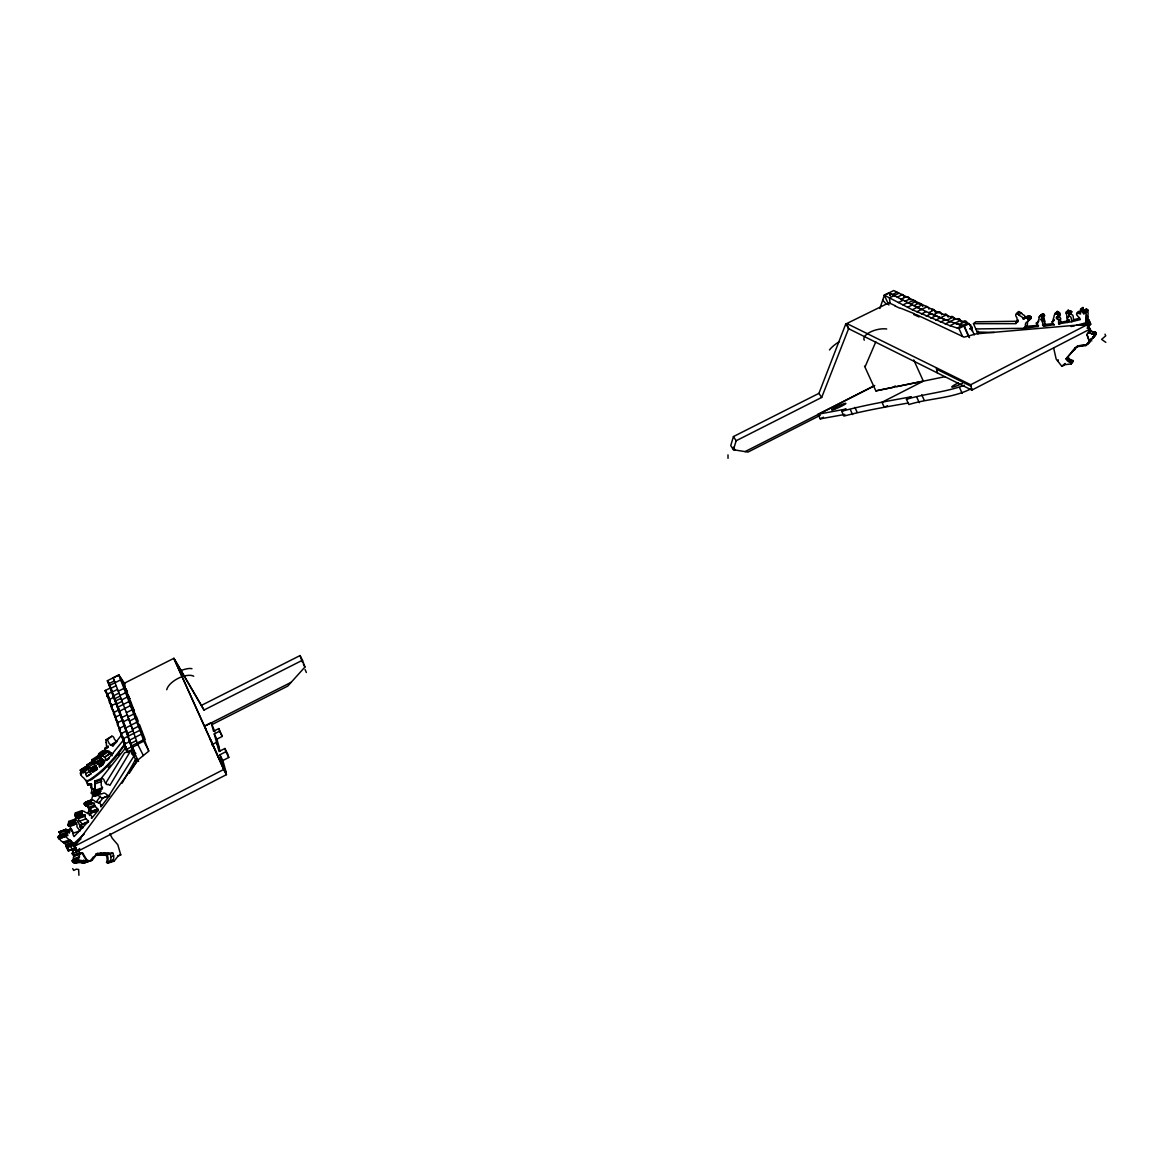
<?xml version="1.0" encoding="UTF-8"?>
<svg xmlns="http://www.w3.org/2000/svg" width="1164" height="1164" viewBox="0 0 1164 1164"><rect width="100%" height="100%" fill="white"/><g stroke="black" fill="none" stroke-linecap="round" stroke-linejoin="round"><path stroke-width="1.5" d="M105.415 783.634L124.461 752.904L130.892 750.445L133.86 756.193L108.98 795.725A5.704 4.511 72.4 0 1 107.423 795.143A6.024 4.772 72.4 0 1 106.215 794.197A4.074 3.245 72.7 0 0 103.858 793.077L102.039 793.746A2.124 1.688 72.4 0 1 100.977 793.732L93.964 795.9L93.266 794.459A2.75 2.197 72.6 0 1 93.586 793.964C113.257 785.758 87.649 796.962 93.804 792.102A4.889 3.914 72.6 0 1 94.793 791.331L102.243 788.712L102.476 787.693A5.631 4.481 72.2 0 0 101.675 786.311A1.513 1.208 72 0 1 101.181 785.074L101.399 778.556L94.91 780.986L94.851 784.449M106.812 693.089L107.67 695.446M73.492 820.373L75.253 819.121A2.197 1.775 74 0 1 76.344 820.169A1.615 1.31 74 0 1 77.508 821.929A3.71 3.012 74.3 0 1 78.57 822.904A2.357 1.906 74.2 0 1 78.992 824.097L79.85 824.97A4.525 3.667 74.6 0 1 81.495 825.727L81.247 826.294A7.697 6.242 73.9 0 1 80.243 826.833L80.316 827.255M91.752 791.433L91.039 793.062L93.615 794.823M117.913 723.921L115.498 718.857M91.083 773.798L86.776 776.49A5.849 3.87 57.3 0 1 85.976 774.802A2.721 1.804 57.3 0 1 85.816 773.885L85.729 773.187A1.542 1.018 57.4 0 1 85.336 771.979M100.701 793.513L99.464 793.004L99.769 792.073A2.764 2.197 72.5 0 1 100.002 791.695L100.177 791.578M107.03 695.941L109.983 701.688M1054.337 324.611L1043.832 326.327L1042.755 325.236A2.561 2.474 9 0 1 1042.74 323.738L1042.769 323.432A3.565 3.448 8.4 0 1 1042.508 322.312L1042.086 320.755A2.779 2.692 8.2 0 1 1040.98 319.707L1042.493 316.783L1040.121 315.808M1042.42 317.874L1044.428 315.997L1044.268 314.469M65.97 830.63L70.902 828.884A2.313 1.877 74.6 0 1 72.008 829.816L72.357 830.572A1.95 1.586 74.6 0 0 72.721 832.042L72.896 833.162A3.448 2.808 74.8 0 0 73.056 834.428A7.391 5.995 74.8 0 0 74.074 836.581L88.493 821.275A2.503 2.008 74 0 1 87.867 820.518A2.444 1.964 74.1 0 0 87.198 820.038A2.037 1.644 73.9 0 1 86.573 819.281L86.005 818.859A1.819 1.47 73.8 0 1 85.394 818.117A3.521 2.837 73.8 0 1 85.321 816.022L84.536 814.669L83.692 815.178A4.831 3.899 73.8 0 1 84.23 816.022L77.682 818.365A1.746 1.411 73.7 0 1 76.62 817.841A2.212 1.79 73.7 0 1 76.286 817.39A3.07 2.488 73.5 0 1 75.645 817.274C73.245 814.422 83.095 815.891 81.655 812.661A1.731 1.397 73.5 0 1 81.931 811.846A2.43 1.964 73.4 0 1 81.8 810.799L82.95 811.104A4.947 3.987 73.1 0 0 83.91 811.279A1.935 1.557 73.5 0 1 84.725 811.905L90.195 814.64A3.943 3.172 73.5 0 0 90.356 814.058L91.781 816.575L91.418 818.35M95.172 788.712A5.602 4.496 72.3 0 1 95.972 790.094L95.739 791.113M1043.613 326.24L1045.621 324.334L1044.763 323.316A2.561 2.474 8.2 0 1 1044.763 321.831M79.501 854.26L77.231 854.085L75.936 852.383L76.257 848.178L68.24 850.826L65.795 846.199L72.401 843.915L73.026 842.707L69.738 839.826A11.378 9.254 74.5 0 1 67.788 838.647A2.648 2.168 75 0 1 66.624 837.076L66.057 835.577L65.359 836.334A1.79 1.47 74.9 0 1 64.966 835.577L65.606 833.366L67.818 835.621L66.494 831.329M65.766 836.421L58.767 838.633A1.79 1.47 75 0 1 58.375 837.891L59.015 835.679L65.606 833.366M101.966 755.582L102.156 755.843A4.22 2.823 57.5 0 1 102.752 756.076L103.771 756.731A4.801 3.216 57.4 0 1 104.513 757.444L110.551 752.977L112.093 755.756M1057.421 316.564L1057.392 316.972A4.321 4.161 4.4 0 0 1057.654 317.816A1.571 1.513 5.4 0 0 1058.003 316.695A1.979 1.906 5.5 0 0 1057.872 316.215A2.75 2.663 5.1 0 0 1058.236 315.633C1056.737 313.582 1062.819 310.759 1056.883 314.105A1.542 1.499 5.2 0 0 1056.068 313.931A2.168 2.095 5.4 0 0 1055.355 313.305L1054.788 314.382A4.409 4.278 5.6 0 1 1054.249 315.24A1.731 1.673 5.3 0 0 1054.148 316.201L1052.431 321.948A3.521 3.405 6.3 0 1 1051.863 321.788L1054.148 324.974M110.958 688.026L108.936 684.112L112.093 692.464M1021.556 313.218L1018.835 311.559L1016.71 313.407A2.022 1.964 14.2 0 0 1015.837 314.425A2.59 2.517 14 0 0 1016.492 316.986A2.066 2.022 15.5 0 1 1017.001 318.354A2.764 2.692 14.2 0 0 1017.292 319.94A2.75 2.677 16 0 1 1017.409 320.857L1015.925 323.665L973.468 323.665L978.022 333.923M99.1 764.646L98.343 763.657A3.172 2.11 57.5 0 1 98.227 764.05L97.689 764.079M101.981 755.756L107.714 752.206L106.099 750.62M98.387 755L105.386 750.3L105.08 749.441A2.27 1.528 57.6 0 1 105.313 749.136L108.223 747.375M104.207 760.063L104.076 760.092A3.157 2.11 57.5 0 1 103.96 760.485L102.752 760.63M1020.843 313.218L1018.776 315.051L1022.501 317.35A5.034 4.889 11.7 0 0 1023.025 318.761L1024.815 318.398A4.394 4.263 12.8 0 1 1026.11 317.99L1029.689 315.866L1027.856 318.718A2.474 2.401 12.3 0 1 1028.321 318.703L1031.057 316.666L1030.824 318.601A1.892 1.833 11.5 0 1 1030.067 319.474L1028.278 320.638A3.623 3.521 11.9 0 0 1027.477 323.083A5.369 5.209 14.2 0 1 1027.346 324.523A5.078 4.932 14.2 0 1 1026.677 326.065L1023.811 328.321L975.81 328.946M60.15 836.319L60.004 833.933M91.723 818.307L98.023 810.61L97.689 808.907A2.866 2.299 73.5 0 0 96.51 807.801L96.263 807.598A3.987 3.201 73.4 0 0 95.492 806.565L94.473 805.081A3.114 2.503 73.1 0 0 94.197 803.378C89.89 804.571 89.803 796.336 95.71 801.851A5.194 4.161 73.3 0 1 96.496 801.981L97.776 802.549A5.907 4.729 73.3 0 1 98.736 803.306L99.173 801.923L101.05 805.299A3.943 3.143 73.1 0 1 100.89 806.114L100.948 806.899L109.634 795.318L102.476 798.097A5.675 4.525 72.4 0 1 100.904 797.515A6.009 4.787 72.4 0 1 99.711 796.569A4.059 3.245 72.8 0 0 97.354 795.463L95.535 796.118A2.11 1.688 72.4 0 1 94.459 796.103L94.095 795.885M106.491 743.68L106.084 742.501M75.02 820.766L68.443 823.05L68.691 822.09L75.325 819.718L74.496 822.992L76.198 823.21A2.284 1.848 74.2 0 1 76.999 825.421A2.052 1.659 74.4 0 0 76.969 826.702A6.46 5.223 74.2 0 0 78.235 828.535L80.185 830.776L73.608 833.075L71.673 830.849M1059.502 324.087L1061.437 322.181L1069.338 320.624L1067.417 322.53L1067.926 321.613A2.779 2.677 4.3 0 0 1068.945 320.1L1068.668 319.853A6.882 6.635 3.4 0 1 1067.563 320.391L1066.951 320.318A4.045 3.885 3.7 0 1 1067.519 318.63L1067.461 317.51A2.11 2.022 3.2 0 1 1066.85 316.579A3.317 3.186 3 0 1 1066.835 315.255L1066.268 313.553A1.964 1.892 2.6 0 1 1066.268 312.083L1069.745 313.363L1068.727 314.833A2.037 1.964 2.7 0 0 1069.847 316.55A1.833 1.761 3.5 0 1 1070.851 317.146A5.776 5.558 4.3 0 1 1071.36 319.052L1071.709 321.701L1058.687 323.81A2.226 2.153 6.7 0 0 1058.542 322.923A2.183 2.11 5.8 0 1 1058.658 322.152A1.819 1.761 6.3 0 0 1058.498 321.279L1060.535 318.718A1.615 1.557 5.3 0 0 1060.389 317.859A3.128 3.026 5.7 0 0 1058.847 316.797L1058.251 316.07M84.419 804.426L91.345 802.563M81.131 771.528L80.825 770.844A2.212 1.47 57.5 0 1 80.345 770.292L80.985 770.19M969.859 328.699L972.129 328.044A4.278 2.008 63 0 1 971.285 329.427M81.014 771.179L86.573 767.28A2.212 1.47 57.5 0 1 86.107 766.727L87.955 767.542A1.804 1.193 57.4 0 1 88.624 769.244A1.63 1.077 57.4 0 0 88.639 770.146A5.151 3.419 57.4 0 0 89.628 771.659L91.127 773.594L86.776 776.49M1028.51 318.732L1028.743 320.493A1.892 1.848 12.4 0 1 1028.001 321.366L1026.197 322.53A3.638 3.536 12.7 0 0 1025.397 324.974A5.398 5.238 15.1 0 1 1025.266 326.429A5.093 4.947 15 0 1 1024.596 327.986M1044.806 321.671L1044.777 321.526A3.55 3.434 7.6 0 1 1044.53 320.406L1044.108 318.863A2.764 2.677 7.5 0 1 1043.002 317.816L1040.849 319.489M84.288 804.266L84.288 803.175M95.317 786.195L94.866 784.842M87.693 769.36L83.313 772.983A1.615 1.062 57.4 0 0 82.79 772.27L82.6 772.023A2.153 1.426 57.4 0 0 81.96 771.237A4.19 2.764 57.4 0 0 81.189 770.583L81.16 770.495M114.348 712.426L114.363 712.397A17.3 1.193 63.2 0 1 114.509 712.179M96.685 768.997L92.392 771.688L97.049 768.487A2.008 1.339 57.4 0 1 96.612 767.804A1.95 1.295 57.3 0 0 96.103 767.338A1.644 1.091 57.4 0 1 95.652 766.77L95.172 766.29A1.455 0.975 57.4 0 1 94.691 765.636A2.823 1.877 57.4 0 1 94.59 764.137L93.338 763.249A3.856 2.561 57.5 0 1 93.76 763.948L92.945 763.38A1.775 1.179 57.5 0 1 92.684 762.987A2.474 1.644 57.5 0 1 92.203 762.784L91.854 760.659A1.95 1.295 57.5 0 1 91.796 759.772L97.63 756.047L98.416 756.658A3.958 2.648 57.6 0 0 99.144 756.949A1.542 1.033 57.5 0 1 99.769 757.546L103.247 760.208M109.489 688.39L105.153 690.558L107.612 695.315L105.197 690.47L106.506 692.478M124.155 739.184L112.37 753.763A4.714 3.172 57.5 0 1 111.133 753.05A4.991 3.361 57.5 0 1 110.158 752.133A3.346 2.241 57.5 0 0 108.296 750.896L106.884 751.056A1.746 1.164 57.6 0 1 106.04 750.853C102.126 748.074 92.363 760.354 104.251 750.474M97.558 756.12L97.543 756.236A1.95 1.295 57.5 0 0 97.674 757.007L97.572 757.167M1043.322 313.814L1039.467 316.637L1038.812 319.431M80.84 774.686L81.364 775.413A2.081 1.368 57.4 0 0 82.251 776.723A8.977 5.936 57.4 0 0 83.706 777.901L85.67 780.317L88.042 780.651C103.32 771.397 115.09 757.458 125.334 743.039M65.941 829.205L65.533 829.961A2.823 2.299 74.4 0 0 66.159 830.601L59.582 832.929A2.808 2.299 74.5 0 1 58.957 832.289L65.941 829.205L66.683 830.092A5.354 4.365 74.9 0 1 67.716 830.747A2.75 2.241 74.7 0 1 68.56 831.663L68.807 831.925A2.052 1.673 74.8 0 1 69.433 832.682L68.763 832.915M94.691 766.479L90.734 769.462A3.594 2.386 57.3 0 1 91.971 770.306L91.796 770.655A6.126 4.074 57.5 0 1 91.068 770.844L91.127 771.15A2.488 1.644 57.4 0 0 92.392 771.688M91.258 800.599L84.666 803.044L91.112 800.032M91.185 812.108L89.453 815.557M76.198 813.272L75.253 813.156A2.415 1.964 73.5 0 0 75.384 814.203A1.717 1.397 73.6 0 0 75.107 815.018L75.267 816.226M1072.189 351.426L1076.875 346.697L1085.852 345.577L1089.359 341.256A4.336 4.132 4.3 0 0 1091.352 339.204A1.833 1.746 4 0 1 1092.37 338.375L1095.906 334.519L1095.891 332.526L1094.771 332.06A1.47 1.397 2.5 0 1 1093.127 332.089A2.415 2.299 3.2 0 0 1090.639 331.303L1089.664 331.434M1092.807 338.157L1094.946 335.014M1093.316 336.803L1094.451 335.188L1093.141 333.835A1.47 1.411 2.9 0 1 1091.483 333.864A2.43 2.313 3.7 0 0 1088.995 333.064M1073.615 350.073C1067.694 356.635 1080.323 343.875 1073.848 349.302M1074.75 349.506L1074.75 348.56M104.12 751.391L105.022 750.154M1069.425 314.862L1071.826 311.836L1070.036 310.686L1067.621 312.621L1068.232 311.603A1.95 1.877 2 0 1 1068.188 310.221L1066.748 312.389M1087.06 321.802L1088.893 326.007L1090.726 324.072L1088.893 319.882L1087.06 321.802L1085.721 321.715L1085.794 317.685A10.17 9.778 1.9 0 0 1086.245 315.56M1085.721 321.715L1087.962 319.183L1087.642 315.779A10.127 9.734 1.2 0 0 1088.093 313.669A2.357 2.27 0.4 0 0 1087.7 311.981L1087.322 310.919M69.433 832.682L70.102 830.063A2.895 2.357 74.7 0 1 70.669 829.641L70.902 828.884M1081.676 311.094L1083.931 314.12L1083.757 311.254L1085.605 309.377L1087.714 309.93A1.601 1.528 -0.2 0 1 1088.005 310.613L1085.139 312.592L1085.852 313.873A2.372 2.27 0.9 0 1 1086.245 315.56M1085.954 312.854L1088.005 310.613M1026.677 326.065L1023.811 328.321L1038.346 326.473A3.521 3.405 10 0 1 1037.706 326.24L1036.309 323.126L1038.841 321.162M1057.349 316.753L1056.374 317.51L1056.883 318.689A3.143 3.041 6.4 0 1 1058.44 319.765A1.63 1.571 6 0 1 1058.585 320.624M89.977 810.159A2.852 2.299 73.6 0 1 91.156 811.25L97.791 809.577M59.379 838.269L60.048 839.375A2.648 2.168 75.1 0 0 61.197 840.946A11.349 9.268 74.6 0 0 63.147 842.125L66.406 845.02L73.026 842.707M1080.367 309.508L1083.087 307.689A2.503 2.415 0 0 1 1083.146 308.489L1081.283 310.366A2.517 2.415 0.6 0 0 1081.225 309.551L1080.527 310.526A4.787 4.583 0.2 0 0 1080.308 311.676A2.459 2.357 0.5 0 0 1080.425 312.796L1080.454 313.131A1.833 1.761 0.8 0 0 1080.599 313.989L1078.228 313.276A2.59 2.488 1.7 0 0 1077.442 313.509L1076.787 313.392A2.066 1.979 1.4 0 0 1076.656 314.673L1076.976 315.313A1.746 1.673 2.3 0 1 1077.835 316.317L1078.577 317.001A3.085 2.968 2.7 0 1 1079.421 317.743A6.606 6.344 3.4 0 1 1080.338 319.591L1071.709 321.701L1073.615 319.794L1078.722 318.412M68.487 823.152C65.708 827.779 74.874 825.843 76.198 823.21M98.998 753.85L100.424 754.156L106.244 750.649M89.366 808.296L87.984 813.534L91.112 809.169M91.665 799.595L95.332 785.656M85.132 802.476L87.009 802.433M1077.064 346.494L1077.777 346.232M112.879 753.574L106.302 760.456L104.833 756.6M106.084 742.312L106.04 739.737L111.802 736.23A1.862 1.266 57.8 0 1 112.777 736.448A2.386 1.615 57.8 0 1 114.159 738.529A1.921 1.295 57.7 0 0 114.843 739.722A2.546 1.717 57.7 0 1 115.745 740.944A2.546 1.717 57.7 0 0 116.284 741.614L116.982 741.73M83.706 860.443L83.633 862.844M109.867 833.7L112.239 838.269L117.811 844.758L120.765 854.885L118.161 855.976L114.13 861.127L113.126 860.08A6.766 5.398 76.4 0 0 113.679 856.02L113.606 855.656A7.988 6.373 76.4 0 0 113.33 854.551L112.763 853.037L97.572 853.401L92.116 860.254L90.181 860.953L86.878 860.094L82.731 852.994L80.04 853.139L78.745 851.422L79.603 848.512M76.126 855.234L73.434 855.38L72.139 853.663L72.997 850.768L71.411 849.327L76.257 848.178M94.43 789.003L91.621 789.09L90.734 784.812L87.693 784.914L86.165 780.549L87.911 783.896L91.563 784.289L91.869 788.275M727.995 454.862L728.024 458.325M895.436 305.797L888.903 302.815L845.719 324.058L818.918 393.359L733.436 436.573L730.745 445.594L733.422 449.741L747.972 452.083L820.213 415.33M733.422 449.741L736.157 440.749L821.682 397.448L848.716 328.379L845.719 324.058M81.873 813.898L82.193 814.916A3.07 2.488 73.4 0 0 82.848 815.047A2.212 1.79 73.6 0 0 83.168 815.498A1.761 1.411 73.6 0 0 84.23 816.037M879.882 308.46L884.407 295.161L893.734 290.534L938.228 312.389L969.234 323.65L974.283 334.854M118.117 722.975L117.506 722.437L118.146 724.183M85.83 773.725L90.137 771.048M110.565 753.05L110.274 753.821A4.787 3.201 57.5 0 0 109.503 753.166L108.485 752.526A4.205 2.823 57.5 0 0 107.888 752.293L107.714 752.206M109.751 699.899L107.103 695.868M1060.535 318.718L1060.491 319.46A1.819 1.746 5.6 0 1 1060.608 320.245A2.183 2.095 5.1 0 0 1060.506 321.017A2.226 2.139 6 0 1 1060.637 321.89L1058.687 323.81M1023.971 319.082L1026.779 316.55A4.38 4.234 12 0 1 1028.19 316.113L1029.427 315.88M1040.732 315.779L1039.467 316.637M865.201 366.544L875.808 341.823M1066.268 313.553L1068.232 311.603M65.795 846.199L66.406 845.02L67.134 846.155M1087.714 344.34L1091.148 339.277L1089.359 341.256L1086.812 334.49L1090.61 330.416L1090.202 328.568L1087.423 327.855M1090.13 340.397L1086.623 344.719L1079.421 345.592M1090.915 339.539L1089.286 342.623L1091.148 339.277M130.892 750.445L109.896 785.38L108.383 784.391M95.273 786.34L94.691 787.49A1.513 1.208 72.1 0 0 95.186 788.697M1038.594 319.634L1038.725 320.187A4.641 4.496 9.3 0 0 1038.273 320.886L1037.808 322.21A5.282 5.107 9.2 0 0 1037.721 323.345L1036.338 323.025M133.86 756.193L135.548 759.554L122.089 783.183M86.689 781.553L91.898 779.4L102.519 771.15L115.032 758.113L124.344 745.513L125.101 746.502M134.806 761.314L136.581 758.317M1028.831 320.085L1030.897 318.194M106.404 743.869L106.433 745.527A4.612 3.099 57.7 0 1 107.088 746.691L106.244 747.332A4.045 2.706 57.6 0 0 105.444 747.797L105.313 749.136M1074.896 349.389L1075.463 347.556M129.277 773.274L136.668 761.605L135.548 759.554M92.858 793.164L100.308 789.716A4.903 3.899 72.5 0 1 101.297 788.93L102.243 788.712M74.001 862.917L83.793 860.545A2.052 1.659 76.8 0 0 82.6 860.807L80.854 860.458L74.001 862.917L72.401 861.447L72.314 860.574L78.555 858.144A1.644 1.339 76.4 0 0 79.428 856.748A2.706 2.197 76.3 0 1 80.054 854.041L82.062 853.212L86.296 860.283M72.314 860.574L72.605 860.138A1.644 1.339 76.5 0 0 73.478 858.756A2.706 2.197 76.5 0 1 74.118 856.049L80.665 853.285M1044.37 316.506L1042.347 318.398L1044.428 315.997M84.303 803.087L92.509 799.872M96.35 801.909L100.526 796.103M77.682 818.365A4.816 3.899 73.9 0 0 77.144 817.535L77.362 816.983M201.663 705.268L300.036 655.579L302.465 660.235L204.02 710.04L173.887 658.315L123.195 683.806L148.745 751.173L138.269 759.685L74.583 846.228L77.639 851.35L79.458 848.862M99.537 802.563L103.13 797.689M971.751 327.142L971.504 327.753A2.808 1.324 63 0 1 971.431 328.088M90.254 860.865L93.527 856.762M120.736 735.924L112.908 746.255L111.497 745.178L115.745 742.516M100.715 778.963L126.076 747.332M80.185 826.425L81.756 824.49L88.319 822.162M1053.682 348.167L1056.155 359.036L1061.844 366.34L1064.493 364.739L1071.258 363.925L1071.156 362.586A6.053 5.776 9.2 0 1 1067.679 361.087L1067.446 360.855A7.159 6.824 8.9 0 1 1066.791 360.098L1066.035 358.89L1073.921 349.913M1066.035 358.89L1073.281 350.248M1085.605 309.377L1085.474 310.468M1030.678 316.753L1030.387 316.826A2.459 2.386 11.5 0 0 1029.776 316.855L1027.492 318.921M118.408 755.64L120.096 753.763M302.465 660.235L304.924 667.045L287.755 686.091L211.819 724.677M1071.258 363.925L1073.048 360.52A6.024 5.747 8.6 0 1 1069.571 359.021L1069.352 358.774A7.13 6.795 8.4 0 1 1068.697 358.032L1067.941 356.839M1071.156 362.586L1073.048 360.52M1094.451 335.188L1096.081 333.399M1087.001 334.286L1089.271 341.183L1091.09 339.306M1091.366 339.219L1092.996 337.415A1.819 1.731 3.5 0 1 1094 336.585L1094.436 336.367M1093.156 337.211L1095.353 334.796M1085.852 345.577L1089.548 342.332M1092.37 338.389L1094 336.6M1094.291 336.294L1095.906 334.519M1093.069 337.836L1094.684 336.047M1094.262 334.301L1095.891 332.526M1093.141 333.835L1094.771 332.06M1093.68 333.806L1095.295 332.031M1093.884 333.981L1095.513 332.206M93.731 761.882L87.984 765.432L88.901 766.887A2.939 1.95 57.4 0 1 89.715 767.76A1.877 1.237 57.4 0 1 90.064 768.691L95.914 765.33M1091.497 333.864L1093.127 332.089M1061.844 366.34L1065.176 363.459L1063.27 365.54M1074.954 348.298L1077.588 346.101M1090.61 330.416L1088.02 333.195L1090.653 331.347M1090.202 328.568L1088.369 330.518L1088.776 332.38M1057.509 360.782L1058.338 359.894M92.567 789.308L92.174 789.73A2.124 1.411 56.9 0 0 91.767 791.433M1088.456 321.715L1089.504 321.293L1086.725 323.898L1080.614 325.396M1086.128 321.089L1087.962 319.183M1085.983 318.5L1087.831 316.593M1085.794 319.518L1087.642 317.597M1085.794 317.685L1087.642 315.779M95.215 783.852L101.093 781.626M1086.158 312.49A1.601 1.542 0.4 0 0 1085.867 311.807L1087.452 309.784M1085.867 311.807L1087.714 309.93M1085.299 312.65L1087.147 310.759M1085.154 312.985L1087.001 311.094M1086.667 309.057L1083.757 311.254M1086.696 309.144L1084.848 311.006L1085.605 311.661M1085.546 311.443L1087.394 309.566M103.8 763.337L99.449 766.087L104.134 762.595L103.843 761.314A2.328 1.557 57.4 0 0 102.898 760.296M1082.651 312.214L1085.314 310.599M1081.996 311.748L1083.669 309.435M1080.963 309.304L1082.826 307.442M1081.167 309.435L1083.044 307.572M1080.527 310.526L1082.404 308.664A4.758 4.569 -0.4 0 0 1082.273 309.115M1057.654 317.816L1059.604 315.924A4.292 4.147 3.7 0 1 1059.342 315.08L1057.392 316.972M1067.315 321.861L1069.149 320.056M1076.715 313.334L1078.591 311.443A2.052 1.979 0.8 0 0 1078.475 312.563M1076.962 347.09L1077.617 346.363L1076.336 347.178M1067.243 317.961L1068.101 317.059M1067.199 318.179L1068.101 317.219M1069.309 314.295L1071.826 311.836M1071.287 313.087L1069.294 314.993M84.346 833.817L72.75 844.584M1069.221 313.029L1071.142 311.152M1066.268 312.083L1068.29 310.162M1052.431 321.948L1054.409 320.042M1056.33 318.238L1058.294 316.346M1056.883 318.689L1058.847 316.797M1057.872 316.215L1059.837 314.324A2.735 2.648 4.3 0 0 1060.186 313.742L1059.647 312.941M1043.832 326.327L1045.839 324.407L1052.678 323.679M1056.883 314.105L1059.007 312.505M900.558 295.059L902.246 294.507M1042.828 325.367L1044.85 323.461M1043.308 325.644L1045.214 323.723M1056.068 313.931L1058.032 312.054A1.542 1.484 4.4 0 1 1058.833 312.228M1055.21 313.247L1057.319 311.443A2.168 2.095 4.7 0 1 1058.032 312.054M1042.537 322.093L1044.544 320.187M123.748 739.577L123.457 738.485M1044.108 318.863L1042.086 320.755L1044.166 318.951M1042.464 317.205L1044.486 315.328M1042.333 317.496L1044.486 315.488M1042.333 317.728L1044.341 315.851M80.942 838.88L74.263 845.166L66.624 847.756M1042.231 316.521L1044.341 314.687M1042.42 316.957L1044.37 315.124M1039.292 317.205L1041.314 315.328L1040.907 315.968M1041.053 315.75L1043.09 313.887M1040.994 315.953L1042.929 314.091M1041.78 316.157L1044.224 314.367M1039.772 316.302L1041.765 314.324M1039.277 316.957L1041.46 315.022M1027.652 318.791L1030.853 316.666M1028.991 318.543L1031.057 316.666M1029.165 318.645L1031.246 316.768M1029.252 318.921L1031.319 317.045M1027.768 318.136L1029.834 316.041M1026.11 317.99L1028.19 316.113M1027.215 317.627L1029.296 315.764M1027.346 317.757L1029.689 315.866M1023.025 318.761L1025.106 316.884A5.005 4.86 10.8 0 1 1024.596 315.56L1022.705 314.484M1015.575 323.126L1018.049 321.773M1040.383 315.866L1042.26 314.193M1016.245 321.948L1018.369 320.071M1016.71 313.407L1018.864 314.891M1017.423 313.931L1019.533 311.996M978.182 331.187L977.222 332.002L994.362 332.468M973.468 323.665L975.738 321.802L1017.685 321.249M99.886 755.785L99.842 756.644L98.445 755.087M111.438 745.164L110.609 745.178A2.561 1.717 57.7 0 1 109.998 744.465A2.561 1.717 57.7 0 0 109.096 743.243A1.921 1.295 57.7 0 1 108.412 742.035A2.401 1.615 57.8 0 0 107.015 739.969M1088.558 321.977L1089.504 321.293M1074.954 349.258L1074.212 349.869M68.458 846.825L67.57 847.421L69.2 850.491M88.493 821.275L81.756 824.49M86.136 804.906L86.121 806.07L84.812 804.935M1074.736 349.418L1073.95 350.029M92.887 771.543L96.99 768.924M90.632 787.65L91.447 787.126M91.621 789.09L92.451 788.566M839.477 341.561L837.076 343.089A13.677 4.19 -34.4 0 0 829.452 349.971M90.094 768.822L94.197 766.116M89.963 784.507L90.792 783.983L87.693 784.914M90.734 784.812L91.563 784.289M90.981 770.844L96.714 767.265M91.127 771.15L96.859 767.571M93.178 772.008L97.47 769.317M87.707 767.673A4.176 2.764 57.4 0 0 86.936 767.032L87.067 764.995L91.359 762.304M94.677 766.552L96.161 765.315M98.227 764.05L103.96 760.485M94.808 766.843L96.306 765.708M98.838 764.282L104.571 760.718M106.259 759.874L109.11 758.084M106.419 760.252L109.27 758.477M99.129 765.184L104.862 761.605M81.189 770.597L86.936 767.032M88.901 766.887L94.619 763.06M91.84 759.612L92.669 760.208A3.972 2.648 57.6 0 0 93.396 760.499A1.557 1.033 57.5 0 1 94.022 761.096L95.695 762.551L101.297 758.753M110.755 753.152L104.527 757.167M95.695 762.551L101.734 759.277M110.886 753.355L109.678 753.879M83.386 772.038L83.677 771.208A2.284 1.513 57.4 0 1 84.07 771.019L88.537 767.862M96.001 762.842L101.894 759.365M96.161 762.929L102.592 759.786M92.669 760.208L98.416 756.658M100.599 754.301L101.239 755.029L106.972 751.493M101.239 755.029L107.146 751.595M87.256 764.923L92.902 760.936M107.641 751.915L106.812 752.119M91.17 762.478L92.858 761.401M91.141 762.958L92.713 761.663M94.051 761.154L99.769 757.546M80.287 770.001L86.369 766.276M91.141 763.089L92.771 762.056M80.287 770.19L86.049 766.625M111.686 745.266L115.978 742.617M99.813 753.996L105.662 750.416M100.715 754.49L106.361 750.809M104.731 748.408L108.31 746.037M104.92 748.772L107.655 746.851M110.609 745.178L116.284 741.614M107.51 739.533L111.802 736.23M102.999 764.486L99.435 766.843L102.912 764.675L99.391 766.669L99.493 765.737M98.111 853.823L95.943 854.682M80.709 774.802C79.036 769.128 83.11 777.552 81.16 771.63M1068.552 310.599L1069.614 310.875M1087.423 325.891L1090.726 324.072M1087.467 326.4L1089.664 325.178L1087.583 321.73M104.804 852.79L94.982 855.598M971.853 390.115L970.703 384.746L847.057 323.65L848.265 328.524L971.853 390.115L1089.155 329.543L1088.253 324.174L976.276 333.835L964.112 337.153L916.315 314.586M224.885 748.496L225.86 751.726L219.938 754.767L223.197 766.712L226.267 772.78L222.862 760.514L228.784 757.473L227.751 754.156L224.885 748.496L219.036 751.493L214.263 733.946L219.618 731.21L218.817 728.577L213.536 731.268L211.193 722.669L204.777 725.929M908.517 402.991C886.764 406.716 865.027 410.514 843.9 416.086L841.688 411.27C864.445 405.116 887.914 401.071 911.31 396.779L906.45 399.267L908.851 404.548C929.454 398.073 952.458 398.641 971.794 388.383M906.45 399.267C925.438 393.621 945.881 392.181 964.432 385.255M74.583 846.228L223.721 769.462L173.916 658.577L226.442 774.642L77.639 851.35M970.703 384.746L1088.253 324.174M211.703 744.814L216.548 742.341L220.171 750.896M887.492 405.698L884.291 407.327L881.977 402.264L923.358 381.137L913.74 359.938M841.688 411.27L846.17 408.986L818.103 414.253L820.242 418.865L844.86 414.428M895.392 385.968L892.424 387.467L875.837 390.886L864.546 366.165M219.298 747.768L216.911 739.155L222.266 736.419L218.817 728.577M132.812 754.912L135.868 753.355M818.103 414.253L874.731 385.488M205.737 725.667L291.204 682.279M745.062 451.617L873.102 386.492M820.242 418.865L823.472 417.221M138.603 761.372L131.576 747.681L129.189 740.377L141.368 734.12L118.844 674.989L113.126 677.826L115.018 682.773M130.455 741.148L124.388 744.218L122.715 740.653M130.281 743.68L136.421 740.58M959.136 324.596L964.039 322.122M131.095 746.168L143.361 739.853L141.368 734.12M894.214 295.583L889.063 292.848L884.291 295.19L912.3 309.74L949.955 325.702L957.245 328.044L967.197 323.112M132.245 746.444L126.134 749.543L124.461 746.022M143.376 755.538L137.643 744.233L143.783 741.119L143.361 739.853M957.245 328.044L958.947 328.51L963.879 326.022L968.768 336.891M131.576 747.681L137.745 744.553L135.271 737.205M950.013 321.555L964.301 326.138L969.234 323.65M127.254 752.57L133.263 749.165M131.576 753.705L134.646 752.148L131.605 753.705M969.714 328.801L972.173 327.55M131.008 725.172L137.017 722.146M935.609 320.202L945.386 315.371M125.014 728.286L131.037 725.245L127.225 714.841L121.26 717.839L129.189 740.377M126.92 730.686L120.91 733.713L119.208 729.697L120.489 731.792M133.962 733.393L132.521 729.319L138.545 726.278M940.396 322.195L945.255 319.751L950.115 321.599M126.905 733.655L132.972 730.599L131.037 725.245M951.643 317.888L946.769 320.333L928.697 312.694L933.499 310.293M139.986 730.25L122.657 738.98L120.896 735.037L121.638 735.968M945.139 324.014L954.989 319.14M949.955 325.702L959.849 320.798M118.932 711.466L130.732 705.471M914.948 313.96L900.732 308.213M121.143 714.332L115.251 717.286L113.432 713.343L114.683 715.176M126.396 712.644L132.332 709.662M921.452 313.974L926.253 311.574M132.521 729.319L127.982 716.893L133.947 713.91M926.166 316.157L930.967 313.742L945.255 319.751M123.151 719.905L117.229 722.888L118.131 724.794M122.787 722.058L128.782 719.046M933.412 314.804L938.228 312.389M129.51 721.054L135.49 718.043M930.851 318.223L935.681 315.793M119.921 695.534L125.756 692.638M114.276 698.982L120.125 696.072M115.12 701.237L120.983 698.313L127.982 716.893M915.399 301.694L910.655 304.066L921.655 309.464M127.443 696.974L121.594 699.899L113.126 677.826M907.585 307.296L912.329 304.924L888.961 292.877L890.242 295.714M116.982 703.056L111.089 705.821L109.241 701.863L109.925 702.634M116.269 704.264L122.147 701.325M913.842 305.695L918.6 303.324M121.26 717.839L117.448 707.406L129.189 701.426M912.3 309.74L921.917 305.012M916.781 311.807L926.428 307.078M130.79 706.81L131.736 706.33M117.448 707.406L108.558 683.821L114.319 680.955M109.241 685.64L120.75 679.834L123.442 684.592L121.158 678.394M110.347 688.579L116.138 685.698M897.299 297.184L901.998 294.841M112.617 691.518L106.87 694.384L107.743 696.843M111.744 692.274L117.549 689.379M901.198 299.192L905.912 296.849M118.262 691.227L124.068 688.331M898.448 302.538L903.148 300.196M113.141 695.985L118.975 693.089M905.126 301.214L909.841 298.857M902.988 304.91L907.716 302.553M908.284 302.829L913.013 300.472M125.086 684.141L118.844 675.004L107.364 680.707L108.558 683.821M892.308 294.579L896.993 292.251M898.884 293.255L889.442 297.868L890.024 303.091L886.386 304.255L882.734 300.079M68.807 822.046L68.691 821.464A2.183 1.775 74.1 0 1 69.273 821.828M68.24 850.826L73.405 849.153L73.085 853.343L74.38 855.045M75.209 848.032L72.037 849.516L70.335 845.224M102.476 764.632L99.74 765.883L101.137 765.621M60.295 835.476L66.945 833.133M1060.637 321.89L1061.437 322.181M87.038 782.237L87.154 782.47M180.304 670.857L183.141 669.795A15.03 4.962 -26 0 1 191.973 668.718M94.968 781.946L101.515 779.604M101.006 781.713L101.748 781.379M95.972 790.094L102.476 787.693M1070.895 312.869L1070.647 312.956A2.037 1.964 2 0 0 1071.768 314.658A1.819 1.761 2.9 0 1 1072.757 315.255A5.747 5.529 3.7 0 1 1073.266 317.161L1073.615 319.794M93.804 792.102L100.308 789.716M92.96 792.771L99.478 790.371M93.004 792.96L99.507 790.574M92.916 793.426L99.682 791.214M93.731 793.964L98.736 792.131M92.902 794.736L99.697 792.248M92.785 794.896L99.304 792.509M92.785 795.128L99.304 792.742M92.96 795.39L99.464 793.004M92.029 799.784L85.51 802.171L92.087 799.886M86.529 802.52L91.796 800.687M90.938 801.167L90.181 801.225M84.463 803.713L90.981 801.341M84.434 803.829L90.967 801.458M84.492 804.484L90.952 802.054M102.476 798.097L108.98 795.725M84.928 805.182L91.447 802.811M85.059 805.284L91.752 802.913M85.409 805.444L91.941 803.073M85.481 805.619L92.116 803.189M80.287 862.306L84.521 862.844L80.287 862.306L83.575 863.15L86.456 862.131M89.308 861.185L87.373 861.884L84.055 861.04M85.918 805.939L94.08 803.116M89.832 810.071L89.73 809.955A3.972 3.201 73.5 0 0 88.959 808.922L87.94 807.438L94.502 805.197M75.282 812.981L81.829 810.624M88.77 808.791L95.303 806.434M75.384 814.203L81.931 811.846M100.54 805.75L102.388 805.081M75.107 815.018L81.655 812.661M75.238 815.353L81.786 812.996M91.229 811.41L97.761 809.067M76.286 817.39L84.186 814.582M83.881 814.902L84.652 814.727M91.534 812.705L98.067 810.362M78.599 817.434L85.234 815.222M91.49 812.952L98.023 810.61M75.253 819.121L68.603 821.508M81.946 823.603A2.488 2.008 74.1 0 1 81.305 822.846A2.43 1.979 74.3 0 0 80.636 822.366A2.037 1.644 74 0 1 80.069 821.697L79.458 821.202A1.819 1.47 73.9 0 1 78.832 820.445A3.507 2.837 73.9 0 1 78.774 818.365L85.336 816.022M73.114 820.882L74.962 820.227L73.099 820.984M72.837 821.682L74.685 821.027M72.59 822.235L74.438 821.58M67.934 824.65L74.496 822.308M72.619 823.094L74.467 822.439M72.663 823.661L74.496 822.992M79.458 821.202L86.005 818.859M72.765 823.923L74.612 823.268M68.123 825.727L75.369 823.268M69.476 825.785L75.995 823.355M73.943 824.272L76.053 823.515M76.082 823.719L74.22 824.17M69.302 826.149L75.864 823.821M58.884 831.882L65.46 829.554M58.884 832.158L65.46 829.83M79.705 826.44L81.553 825.785M81.582 825.916L79.749 826.571L81.567 826.047M60.324 834.544L66.901 832.231M83.037 827.735L80.796 827.779M80.913 827.895L82.76 827.255M81.029 828.041L82.877 827.386M58.215 836.349L64.791 834.035M58.258 836.436L64.835 834.122M77.013 817.288L82.877 815.236M58.244 837.338L64.835 835.024M58.389 837.556L64.98 835.243M58.375 837.891L64.966 835.577M59.364 838.138L64.413 836.145M58.767 838.633L65.359 836.334M58.971 838.749L65.548 836.45M63.147 842.125L69.738 839.826M63.7 842.867L70.291 840.583M64.617 843.449L71.208 841.165M65.722 844.889L72.314 842.605M72.997 850.768L76.795 849.473M72.139 853.663L78.745 851.422M73.434 855.38L80.04 853.139M74.147 856.093L80.083 854.07M73.478 858.756L79.414 856.748M72.605 860.138L78.555 858.144M72.343 860.88L78.294 858.886M72.401 861.447L78.352 859.454L79.952 860.924M95.71 854.012L97.572 853.401M73.012 862.248L78.963 860.254M101.181 852.717C92.684 857.315 112.035 850.127 110.522 855.496A7.973 6.387 76.4 0 1 110.798 856.588L110.856 856.951M74.525 862.655L80.854 860.458M75.311 862.611L81.262 860.618M75.864 862.99L81.815 860.996M86.878 860.094L80.345 862.277A4.831 3.929 76.5 0 1 77.843 862.509M98.213 855.002L106.157 855.234L112.763 853.037M83.575 863.15L92.116 860.254M111.773 856.428L113.621 855.816M117.957 855.816L120.765 854.885M114.13 861.127L107.525 863.295L106.521 862.262L113.126 860.08M1087.322 322.399L1076.293 325.338M82.557 827.153L82.644 827.138A1.528 1.237 74.5 0 0 81.989 827.56A3.114 2.517 74.3 0 1 80.316 827.255M1071.142 326.531L1074.576 325.731M87.082 764.501L87.14 764.486A1.746 1.149 57.5 0 1 87.984 765.432M875.837 390.871L923.358 381.137M896.775 386.594L945.197 376.656M1079.188 345.897L1086.361 345.01M1038.55 325.265L1025.906 326.4M1057.174 311.385L1056.766 312.505M59.015 835.679L59.975 836.349M1026.051 317.205L1025.106 316.884M1088.893 319.882L1087.598 319.794L1087.962 320.929M1053.842 319.896L1053.871 320.609M1087.161 328.132L1089.941 328.845L1090.348 330.707M1089.911 339.83L1091.774 340.936M963.879 326.022L954.858 323.228M1080.672 311.719L1080.032 311.385A2.575 2.474 1.1 0 0 1079.319 311.617L1078.752 311.574M971.533 330.532L972.464 330.794M894.941 305.957L900.209 308.358M913.638 314.484L919.094 316.972M917.057 307.354L930.967 313.742M936.598 369.192L971.023 386.259M86.311 804.848L87.664 805.735A3.099 2.503 73.1 0 1 87.955 807.438M120.401 729.566L119.528 728.271M99.959 755.785L101.021 756.687A2.532 1.688 57.5 0 1 101.283 757.968L101.937 759.088A3.23 2.153 57.4 0 1 102.708 760.107L102.781 760.208M119.819 729.421L119.936 730.788M122.031 736.667L122.802 738.209M127.385 751.478L126.134 749.543L127.007 752.133M116.211 719.905L116.997 721.433M123.995 742.385L122.657 738.98L123.951 741.162M114.756 715.322L115.818 717.228M110.478 703.653L111.686 705.137M109.983 700.874L109.067 699.375M111.453 707.567L112.355 708.992M111.584 706.81L111.089 705.821L112.326 708.6M1021.745 313.334L1022.181 314.135M1068.494 360.185L1068.261 359.967A7.144 6.809 8.7 0 1 1067.606 359.225L1066.835 358.017M121.274 733.407L121.754 734.339M121.623 734.79L120.91 733.713L121.609 735.139M125.101 745.324L124.388 744.218L125.145 745.804M122.991 738.645L123.981 740.319M126.469 749.223L127.211 750.198M124.388 743.185L125.145 744.494M972.275 327.477L972.173 327.39A2.372 1.12 63 0 1 970.47 324.727M108.47 862.99L107.466 861.957A6.969 5.573 76.5 0 0 107.699 856.428L107.103 854.914L95.724 855.074M111.322 862.044L110.318 861.011A6.751 5.398 76.4 0 0 110.871 856.951M114.45 714.434L111.395 707.683M111.191 705.122L112.341 707.872M127.473 750.926L126.527 749.354M115.789 718.144L115.251 717.286L116.007 718.828M126.279 748.787L125.537 746.866M78.919 875.27L78.643 869.479L76.271 869.173L73.696 870.425L72.735 868.606M1068.421 358.323L1067.664 357.13M125.057 685.974L123.282 683.486L125.145 687.371M109.081 683.705L109.62 684.49M108.892 682.875L107.364 680.707L110.304 686.44M818.918 393.359L821.682 397.448M118.088 725.376L117.317 724.343L119.674 729.246L119.179 728.489L125.145 725.478L124.664 724.605M111.468 705.748L112.122 706.388A17.198 1.179 63.1 0 1 112.239 706.112L111.438 704.453M123.442 741.352L122.627 740.348M733.436 436.573L736.157 440.749M733.32 447.252L735.11 450.002M204.02 710.04L173.887 658.315M114.567 696.843L108.849 699.855L110.071 702.518M93.615 789.527L95.244 792.393M107.67 694.763L107.103 693.7M108.849 697.425L108.296 696.378M118.844 708.294C120.78 709.938 112.006 713.285 113.723 711.873M127.211 694.195L129.83 698.997L128.011 694.282M131.75 706.17L134.384 711.16L130.383 700.626M133.598 711.058L135.591 714.856M128.622 735.793L128.215 735.008M123.195 683.806L124.926 686.978M125.406 689.612L127.138 692.798L125.421 689.495M127.182 694.326L129.815 699.128M114.232 713.096L114.669 713.91M108.878 697.629L108.339 696.596M132.085 746.153L133.845 752.104M118.321 725.783L119.295 727.733M120.052 729.843L120.445 730.614M112.311 690.965L111.686 689.728M223.721 769.462L226.442 774.642M72.401 843.915L74.845 848.556M209.738 738.325L212.401 743.418M92.32 794.866L93.062 796.278M303.324 663.975L304.924 667.045M306.365 672.501L305.07 669.475M112.588 709.414L113.446 711.189M105.182 690.528L107.597 695.17M143.783 741.119L148.745 750.78M108.31 696.669L108.819 697.891M118.844 674.989L124.33 685.712M127.443 691.78L125.814 688.608L127.458 692.944M214.263 733.946L216.911 739.155M219.938 754.767L222.862 760.514M219.618 731.21L222.266 736.419M211.193 722.669L214.903 731.996M225.86 751.726L228.784 757.473M120.503 713.154L119.834 711.757M108.208 696.654L108.747 697.731M126.265 729.45L125.596 728.053M116.618 719.599L117.098 720.56M129.801 739.911L129.131 738.485M133.787 750.256L134.427 751.624M122.846 737.147L122.365 736.172L122.817 736.914M120.154 729.872L119.674 728.62M126.338 747.725L125.858 746.735L126.323 747.492M118.131 706.897L117.71 706.01M109.692 699.753L109.285 698.88M109.576 700.728L109.256 699.913M115.818 700.815L115.192 699.346M110.856 703.405L111.264 704.249M117.724 721.898L118.321 722.975M120.94 732.723L121.478 733.946M113.49 694.748L112.952 693.497M113.126 709.458L113.519 710.302M119.936 727.82L120.329 728.649M115.28 715.351L115.876 716.427M123.69 738.791L124.068 739.62M96.845 763.337L97.601 763.89M123.951 723.179L123.369 721.753M127.196 749.398L127.589 750.227L126.949 749.078M850.346 409.655L852.586 414.544M854.871 407.356L857.111 412.231M916.839 397.346L919.269 402.686M889.063 292.848L890.227 295.423M884.291 295.19L888.889 305.055M921.757 394.814L924.187 400.169M959.616 387.728L962.148 393.345M124.839 742.967L125.217 743.811M964.301 326.138L969.496 337.662M958.947 328.51L962.541 336.498M210.48 739.751L224.477 770.917M132.943 747.914L133.293 748.714M127.443 733.422L126.934 732.098M130.965 743.912L130.484 742.617M115.469 716.806L115.803 717.621M127.036 750.751L126.774 749.951M123.515 740.071L123.049 738.791M1105.014 334.184L1105.727 335.829L1101.624 339.364L1105.8 342.362M1089.242 321.57L1090.464 324.349M106.157 855.234L106.739 856.748A7.959 6.387 76.5 0 1 107.001 857.853L107.059 858.217A6.737 5.398 76.5 0 1 106.521 862.262M124.795 744.058L125.101 744.844M121.623 716.806L121.332 715.933M136.261 716.064L138.167 721.083M139.433 724.415L145.136 739.46M110.595 687.997L115.643 701.368M117.651 706.65L120.358 713.939M112.559 693.7L121.536 717.737M120.94 715.54L122.686 720.327M300.036 655.579L302.524 662.447M122.118 719.337L126.469 730.847M127.007 732.316L128.389 736.259M125.887 729.828L127.312 733.873M127.793 735.226L129.655 740.682M133.933 733.305L135.3 737.292M131.808 746.415L133.307 751.056M130.106 742.006L132.609 749.703M137.221 742.952L137.643 744.233M133.773 749.82L135.577 755.48M132.856 748.176L134.529 753.457M936.263 367.722L937.442 372.989M1089.155 329.688L1089.562 331.551M78.686 817.564L78.774 818.365M78.25 858.581L78.352 859.454M1072.873 362.135L1072.772 360.811A6.242 5.936 8.7 0 1 1068.421 358.337M1072.059 363.037L1071.957 361.713A6.038 5.762 8.9 0 1 1068.479 360.2M205.533 728.402A8.686 0.917 -27.2 0 1 205.635 728.882M166.743 689.743A15.976 7.508 -27.4 0 1 181.206 677.012L184.203 676.051A15.976 7.508 -27.4 0 1 193.762 676.226M69.622 825.567A2.27 1.862 74.3 0 1 70.437 827.75A2.037 1.659 74.5 0 0 70.407 829.03M96.99 781.641A2.881 2.299 71.8 0 0 96.146 781A2.255 1.804 71.8 0 0 94.91 780.971M101.399 778.556A2.27 1.804 71.7 0 1 102.636 778.571A2.895 2.299 71.8 0 1 104.338 780.986A2.313 1.833 71.8 0 0 105.167 782.412A3.099 2.459 72 0 1 106.288 783.794A3.085 2.444 71.9 0 0 106.943 784.565A1.601 1.266 71.9 0 0 108.092 784.332M86.296 860.312A4.845 3.929 76.3 0 1 83.793 860.531M76.664 862.786A2.037 1.659 76.9 0 1 77.843 862.553M84.23 770.539A1.819 1.208 57.4 0 1 85.059 771.397M106.04 739.737A1.877 1.266 57.8 0 1 107.015 739.955M110.725 765.199A195.683 129.073 61.5 0 1 108.223 767.556M962.453 383.407A9.443 1.077 -24 0 1 951.992 387.132A9.443 1.077 -24 0 1 958.292 382.956M864.285 340.223A14.492 6.256 -14.4 0 1 866.191 334.737L868.038 333.341A14.492 6.256 -14.4 0 1 886.706 328.99M919.225 304.386A3.143 1.411 63.8 0 1 920.622 303.688A2.401 1.077 63.8 0 1 922.776 306.598M916.461 303.237A2.372 1.062 63.9 0 0 914.438 300.588A3.143 1.411 63.9 0 0 913.1 300.909M925.671 306.714A3.157 1.426 63.7 0 1 926.85 306.539A2.43 1.091 63.7 0 1 928.959 309.129M935.434 312.519A2.313 1.048 63.6 0 1 935.23 312.127M938.126 312.505A3.157 1.44 63.5 0 1 939.45 311.879M935.114 311.37A2.459 1.12 63.6 0 0 933.15 309.304A3.157 1.44 63.6 0 0 931.753 310.235M939.566 311.879A2.444 1.12 63.5 0 1 941.72 314.702M944.528 314.847A3.172 1.455 63.4 0 1 945.823 314.295M945.837 314.295A2.503 1.149 63.4 0 1 948.151 317.088M950.93 317.161A3.172 1.47 63.3 0 1 952.225 316.55M952.254 316.564A2.532 1.179 63.3 0 1 954.596 319.343M908.284 297.271A2.343 1.048 64 0 1 910.219 299.817M907.192 297.417A3.099 1.382 64 0 1 908.284 297.3M902.275 294.579A2.372 1.048 64.1 0 1 904.37 297.431M961.144 321.919A2.415 1.135 63.2 0 1 960.911 321.511M958.714 318.747A2.546 1.193 63.2 0 1 961.071 321.54M963.879 321.817A3.201 1.499 63.1 0 1 965.232 320.944A2.561 1.193 63.1 0 1 967.633 323.767A3.157 1.484 63.1 0 1 967.575 324.159M957.375 319.489A3.186 1.484 63.2 0 1 958.7 318.732M970.529 324.756A3.157 1.484 63.1 0 1 970.179 325.425M967.706 324.145A2.43 1.135 63.1 0 1 967.473 323.738M1059.837 314.324A1.979 1.906 4.8 0 1 1059.953 314.818A1.557 1.513 4.7 0 1 1059.618 315.924M1017.874 313.727A2.575 2.503 13.1 0 1 1017.933 312.709A2.022 1.964 13.2 0 1 1018.835 311.559M1092.981 337.415A4.321 4.118 3.8 0 1 1091.323 339.204M834.617 409.219A7.886 0.786 -24.6 0 0 845.879 403.486A7.886 0.786 -24.6 0 0 835.694 407.24A7.886 0.786 -24.6 0 0 834.617 409.219"/></g></svg>
